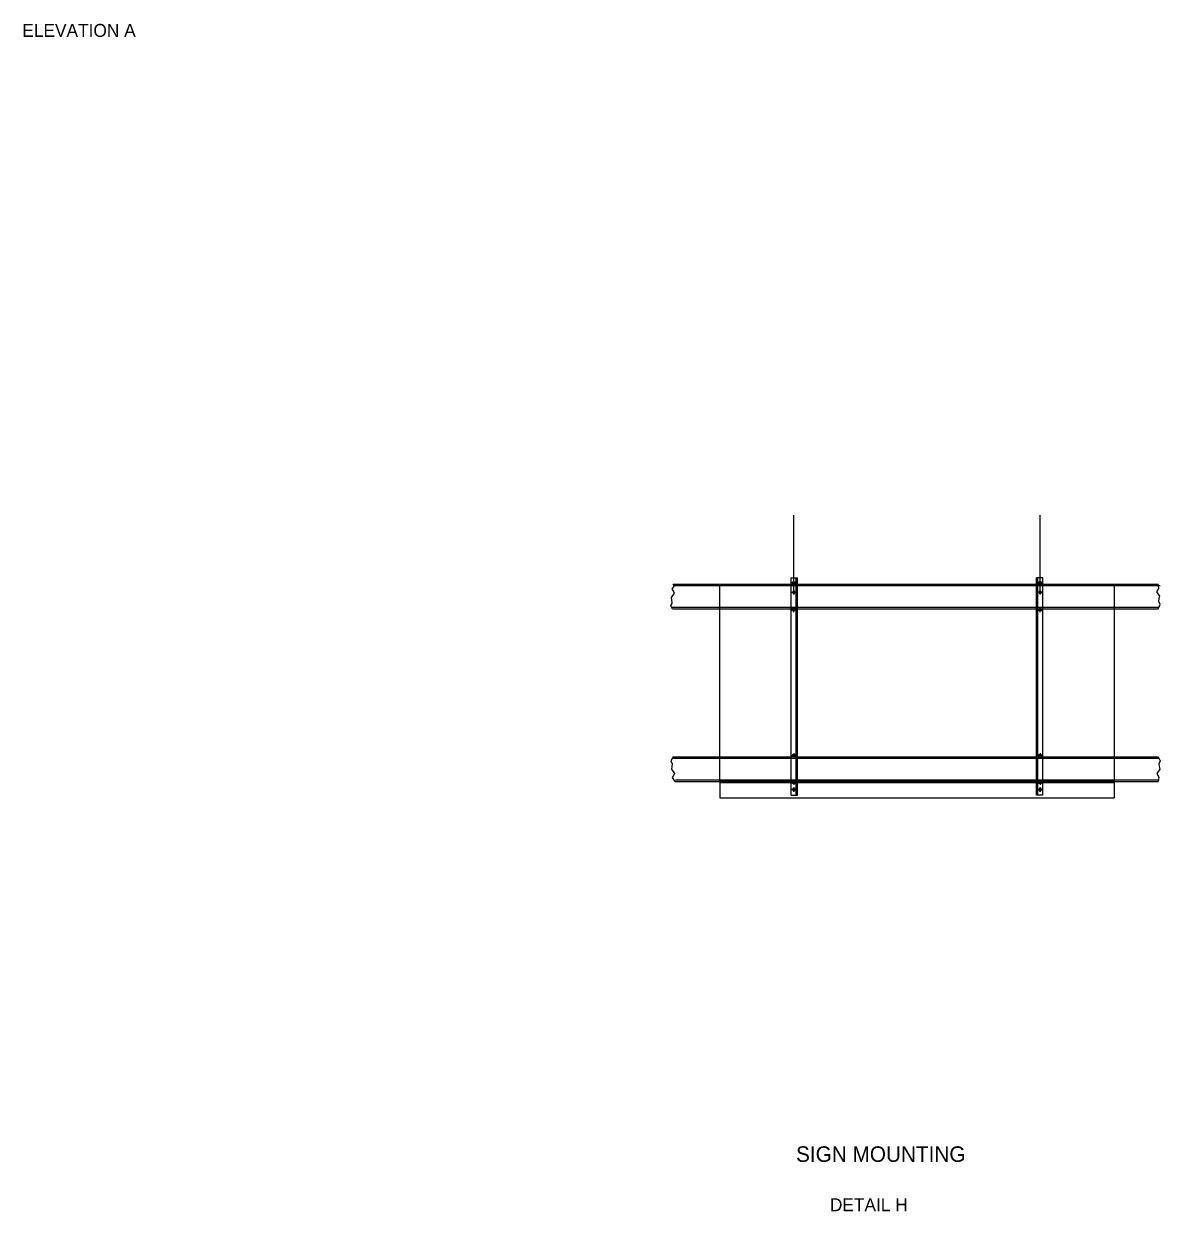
# Model space of a CAD drawing. Extents: x -666 to -576.4, y 698.3 to 770.9.
# Drawn here: x -649.09 to -626.04, y 715.09 to 739.16 of the extents above; entities that cross this region are included whole.
import ezdxf

# ---------------------------------------------------------------- set-up
doc = ezdxf.new("R2010")
doc.units = 0
doc.layers.add('tcd_NO-PLOT', color=7, linetype='Continuous')
doc.layers.add('tcd_SIGN-OVERHEAD', color=7, linetype='Continuous')

msp = doc.modelspace()

# ---------------------------------------------------------------- linework, layer by layer
at = {"layer": 'tcd_SIGN-OVERHEAD'}
for p, q in [((-633.47, 727.589), (-633.47, 729.197)), ((-628.47, 727.597), (-628.47, 729.197)), ((-635.918, 727.801), (-633.522, 727.801)), ((-635.894, 727.757), (-635.918, 727.801)), ((-635.901, 727.77), (-626.035, 727.77)), ((-633.522, 723.521), (-633.522, 727.926)), ((-633.522, 727.926), (-633.397, 727.926)), ((-633.427, 727.827), (-633.513, 727.827)), ((-633.418, 723.521), (-633.418, 727.926)), ((-633.397, 723.521), (-633.397, 727.926)), ((-633.397, 727.801), (-628.522, 727.801)), ((-628.543, 723.521), (-628.543, 727.926)), ((-628.418, 727.926), (-628.543, 727.926)), ((-628.522, 723.521), (-628.522, 727.926)), ((-628.513, 727.827), (-628.427, 727.827)), ((-628.418, 723.521), (-628.418, 727.926)), ((-628.397, 727.801), (-626.079, 727.801)), ((-626.061, 727.725), (-626.079, 727.801)), ((-635.95, 727.526), (-635.89, 727.615)), ((-635.942, 727.472), (-635.95, 727.526)), ((-635.95, 727.526), (-635.95, 727.526)), ((-635.936, 727.698), (-635.894, 727.757)), ((-635.924, 727.675), (-635.936, 727.698)), ((-635.89, 727.615), (-635.924, 727.675)), ((-633.507, 727.635), (-633.432, 727.635)), ((-633.491, 727.624), (-633.491, 727.645)), ((-633.449, 727.645), (-633.449, 727.624)), ((-628.432, 727.635), (-628.507, 727.635)), ((-628.491, 727.645), (-628.491, 727.624)), ((-628.449, 727.624), (-628.449, 727.645)), ((-626.108, 727.642), (-626.073, 727.702)), ((-626.047, 727.554), (-626.108, 727.642)), ((-626.073, 727.702), (-626.061, 727.725)), ((-626.055, 727.5), (-626.047, 727.554)), ((-626.047, 727.554), (-626.047, 727.554)), ((-635.96, 727.36), (-635.934, 727.418)), ((-635.929, 727.301), (-635.96, 727.36)), ((-635.945, 727.332), (-626.064, 727.332)), ((-635.934, 727.418), (-635.942, 727.472)), ((-635.929, 727.301), (-633.522, 727.301)), ((-633.522, 727.301), (-633.397, 727.301)), ((-633.397, 727.301), (-633.522, 727.301)), ((-633.47, 727.232), (-633.47, 727.317)), ((-633.397, 727.301), (-628.543, 727.301)), ((-628.543, 727.301), (-628.418, 727.301)), ((-628.47, 727.232), (-628.47, 727.317)), ((-628.418, 727.301), (-626.079, 727.301)), ((-626.079, 727.301), (-626.037, 727.387)), ((-626.063, 727.446), (-626.055, 727.5)), ((-626.037, 727.387), (-626.063, 727.446)), ((-633.507, 727.274), (-633.432, 727.274)), ((-628.432, 727.274), (-628.507, 727.274)), ((-635.918, 724.301), (-635.96, 724.215)), ((-635.96, 724.215), (-635.934, 724.157)), ((-635.934, 724.157), (-635.942, 724.103)), ((-635.918, 724.301), (-633.522, 724.301)), ((-635.918, 724.27), (-626.064, 724.27)), ((-633.397, 724.301), (-633.522, 724.301)), ((-633.507, 724.328), (-633.432, 724.328)), ((-633.47, 724.371), (-633.47, 724.285)), ((-633.397, 724.301), (-628.543, 724.301)), ((-628.543, 724.301), (-628.418, 724.301)), ((-628.432, 724.328), (-628.507, 724.328)), ((-628.47, 724.371), (-628.47, 724.285)), ((-628.418, 724.301), (-626.079, 724.301)), ((-626.079, 724.301), (-626.037, 724.215)), ((-626.037, 724.215), (-626.063, 724.157)), ((-626.063, 724.157), (-626.055, 724.103)), ((-635.942, 724.103), (-635.95, 724.048)), ((-635.95, 724.048), (-635.95, 724.048)), ((-635.95, 724.048), (-635.89, 723.96)), ((-635.89, 723.96), (-635.924, 723.9)), ((-626.047, 724.048), (-626.108, 723.96)), ((-626.108, 723.96), (-626.073, 723.9)), ((-626.055, 724.103), (-626.047, 724.048)), ((-626.047, 724.048), (-626.047, 724.048)), ((-635.924, 723.9), (-635.936, 723.877)), ((-635.936, 723.877), (-635.894, 723.818)), ((-635.894, 723.818), (-635.869, 723.801)), ((-635.869, 723.832), (-626.071, 723.832)), ((-635.869, 723.801), (-633.522, 723.801)), ((-634.97, 723.801), (-626.97, 723.801)), ((-634.97, 723.801), (-626.97, 723.801)), ((-634.97, 723.801), (-634.97, 723.468)), ((-634.97, 723.775), (-626.97, 723.775)), ((-633.507, 723.774), (-633.432, 723.774)), ((-633.47, 723.817), (-633.47, 723.732)), ((-633.47, 723.592), (-633.47, 723.678)), ((-633.397, 723.801), (-628.522, 723.801)), ((-628.432, 723.774), (-628.507, 723.774)), ((-628.47, 723.817), (-628.47, 723.732)), ((-628.47, 723.592), (-628.47, 723.678)), ((-628.397, 723.801), (-626.079, 723.801)), ((-626.97, 723.801), (-626.97, 723.468)), ((-626.061, 723.877), (-626.079, 723.801)), ((-626.073, 723.9), (-626.061, 723.877)), ((-634.97, 723.468), (-626.97, 723.468)), ((-633.522, 723.521), (-633.397, 723.521)), ((-633.427, 723.635), (-633.513, 723.635)), ((-633.491, 723.624), (-633.491, 723.645)), ((-633.449, 723.645), (-633.449, 723.624)), ((-628.418, 723.521), (-628.543, 723.521)), ((-628.513, 723.635), (-628.427, 723.635)), ((-628.491, 723.645), (-628.491, 723.624)), ((-628.449, 723.624), (-628.449, 723.645))]:
    msp.add_line(p, q, dxfattribs=at)
msp.add_lwpolyline([(-634.97, 727.801), (-626.97, 727.801), (-626.97, 723.801), (-634.97, 723.801)], close=True, dxfattribs=at)
for centre in [(-633.47, 727.827), (-628.47, 727.827), (-633.47, 727.274), (-628.47, 727.274), (-633.47, 724.328), (-628.47, 724.328), (-633.47, 723.774), (-628.47, 723.774)]:
    msp.add_circle(centre, 0.026, dxfattribs=at)
for centre, start, end in [((-633.47, 727.645), 0, 180), ((-633.47, 727.624), 180, 0), ((-628.47, 727.645), 0, 180), ((-628.47, 727.624), 180, 0), ((-633.47, 723.645), 0, 180), ((-633.47, 723.624), 180, 0), ((-628.47, 723.645), 0, 180), ((-628.47, 723.624), 180, 0)]:
    msp.add_arc(centre, 0.0208, start, end, dxfattribs=at)

# ---------------------------------------------------------------- texts
at = {"layer": 'tcd_NO-PLOT'}
for s, height, p in [('ELEVATION A', 0.26229, (-649.119, 738.894)), ('SIGN MOUNTING', 0.31475, (-633.423, 716.087)), ('DETAIL H', 0.2623, (-632.737, 715.086))]:
    msp.add_text(s, height=height, dxfattribs=at).set_placement(p)

doc.saveas('drawing.dxf')
